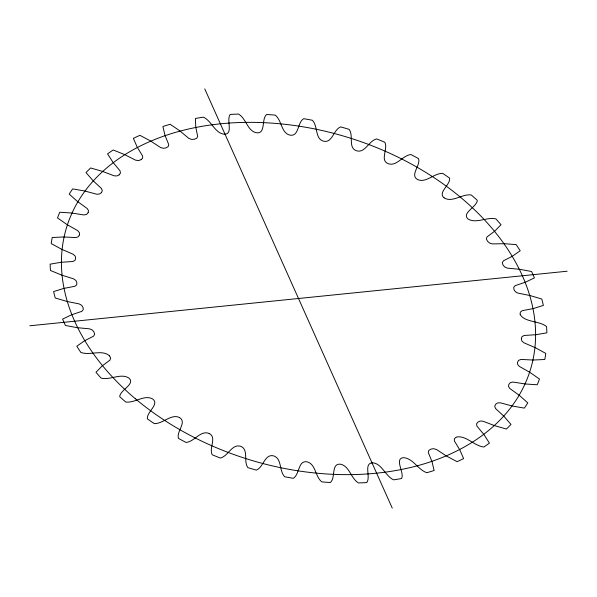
<?xml version="1.0" encoding="UTF-8"?>
<svg xmlns="http://www.w3.org/2000/svg" width="597" height="597" viewBox="0 0 597 597"><rect width="100%" height="100%" fill="white"/><g stroke="black" fill="none" stroke-linecap="round" stroke-linejoin="round"><path stroke-width="0.9" d="M521.323 338.88L521.845 340.932L523.89 342.775L535.248 347.678L545.77 353.402A254.158 176.555 17.1 0 1 544.8 359.484L533.27 360.036L521.054 359.454L518.599 360.349L517.532 362.312L517.629 364.401L519.263 366.349L529.912 372.379L539.472 379.05A254.158 176.555 17.1 0 1 537.233 384.767L525.36 383.99L513.024 382.05L510.331 382.632L508.838 384.393L508.51 386.401L509.778 388.446L519.405 395.423L527.793 402.9A254.158 176.555 17.1 0 1 524.33 408.117L512.383 406.027L500.286 402.788L497.547 402.96L495.689 404.244L494.704 406.244L495.525 408.475L503.965 416.31L510.987 424.415A254.158 176.555 17.1 0 1 506.39 429.027L494.629 425.668L482.951 421.198L480.122 421.049L477.973 422.072L476.548 423.87L476.936 426.109L483.936 434.564L489.436 443.116A254.158 176.555 17.1 0 1 483.801 447.011C474.167 445.974 465.951 434.967 456.362 437.071M521.338 338.559L522.032 336.596L524.196 335.477L535.934 334.708L546.859 332.842A254.158 176.555 17.1 0 0 546.546 326.529C539.352 320.664 524.703 322.492 520.159 314.477M79.408 234.927L79.431 232.733L77.737 230.651L67.088 224.621L57.528 217.95A254.158 176.555 17.1 0 1 59.767 212.233L71.64 213.01L83.893 214.95L86.61 214.405L88.132 212.666M79.356 235.106L78.177 236.808L75.782 237.561L63.73 236.964L52.2 237.516A254.158 176.555 17.1 0 0 51.23 243.598L61.752 249.322L73.185 254.27L75.155 256.068L75.67 258.188L75.05 260.307L72.879 261.501L61.066 262.292L50.141 264.158A254.158 176.555 17.1 0 0 50.454 270.471L61.707 275.12L73.67 278.874L75.916 280.486L76.849 282.59L76.722 284.769L74.856 286.284L63.707 288.433L53.626 291.567A254.158 176.555 17.1 0 0 55.222 297.978L66.946 301.44L79.17 303.918L81.655 305.306L82.983 307.343L83.304 309.582L81.834 311.343L71.588 314.791L62.581 319.126A254.158 176.555 17.1 0 0 65.424 325.484L77.364 327.701L89.572 328.835L92.244 329.977L93.923 331.902L94.692 334.216L93.595 336.156L84.543 340.79L76.804 346.23A254.158 176.555 17.1 0 0 80.826 352.394C89.811 355.872 102.229 349.088 109.579 355.902M88.192 212.554L88.475 210.54L87.162 208.495L77.595 201.577L69.207 194.1A254.158 176.555 17.1 0 1 72.67 188.883L84.617 190.973L96.714 194.212L99.527 194.018L101.348 192.704M101.594 192.406L102.296 190.57L101.423 188.458L93.035 180.69L86.013 172.585A254.158 176.555 17.1 0 1 90.61 167.973L102.371 171.332L114.049 175.802L116.878 175.951L119.027 174.928M119.131 174.839L120.467 173.07L120.034 170.832L113.064 162.436L107.564 153.884A254.158 176.555 17.1 0 1 113.199 149.989L124.504 154.526L135.504 160.13L138.519 160.586L141.071 159.683M141.138 159.645L142.653 158.123L142.623 156.048L137.235 147.22L133.377 138.407A254.158 176.555 17.1 0 1 139.922 135.318L150.526 140.944L160.6 147.556L163.414 148.317L166.018 147.884L168.19 146.601L168.705 144.511L165.011 135.392L162.884 126.512A254.158 176.555 17.1 0 1 170.19 124.288L179.854 130.877L188.771 138.347L191.488 139.399L194.234 139.28L196.719 138.295L197.667 136.355L195.771 127.198L195.42 118.46A254.158 176.555 17.1 0 1 203.331 117.154C211.801 120.855 215.196 134.079 224.942 134.213C233.472 133.556 226.017 119.661 230.255 114.423A254.158 176.555 17.1 0 1 238.591 114.072C246.352 118.609 247.554 131.795 257.143 132.855C265.941 133.176 261.225 119.072 266.613 114.505A254.158 176.555 17.1 0 1 275.187 115.109C282.053 120.31 281.023 133.415 290.261 135.191C299.179 136.467 297.276 122.415 303.686 118.691A254.158 176.555 17.1 0 1 312.306 120.243C318.179 125.945 314.731 138.989 323.656 141.198C332.41 143.31 333.439 129.631 340.641 126.892A254.158 176.555 17.1 0 1 349.118 129.355C353.902 135.556 347.812 147.884 356.484 150.743C365.095 153.556 368.797 140.661 376.662 138.937A254.158 176.555 17.1 0 1 384.804 142.25C388.408 148.892 379.505 160.294 388.251 163.712C396.826 166.653 402.55 155.339 410.93 154.541A254.158 176.555 17.1 0 1 418.557 158.638C420.863 165.556 409.318 175.361 417.825 179.667C426.355 183.137 433.922 173.16 442.69 173.354A254.158 176.555 17.1 0 1 449.623 178.145C450.563 184.913 437.385 192.607 444.101 197.838M455.989 437.288L454.392 438.758L454.377 440.952L459.765 449.78L463.623 458.593A254.158 176.555 17.1 0 1 457.078 461.682L446.474 456.056L436.482 449.481L433.586 448.683L431.049 449.086L428.847 450.354L428.295 452.489L431.989 461.608L434.116 470.488A254.158 176.555 17.1 0 1 426.81 472.712C417.788 469.667 412.788 457.735 402.997 457.668C394.251 459.302 404.669 472.675 401.58 478.54A254.158 176.555 17.1 0 1 393.669 479.846C385.125 476.152 381.677 462.533 371.722 462.817M29.85 325.775L567.15 271.225M372.222 462.772C363.416 463.884 371.035 477.025 366.745 482.577A254.158 176.555 17.1 0 1 358.409 482.928C350.775 478.339 349.439 465.697 340.2 464.153C330.932 463.571 335.857 477.794 330.387 482.495A254.158 176.555 17.1 0 1 321.813 481.891C315.141 476.652 315.895 464.436 307.351 461.884C297.97 459.847 299.761 474.451 293.314 478.309A254.158 176.555 17.1 0 1 284.694 476.757C278.948 470.973 282.15 458.675 273.695 455.884C264.702 453.548 263.598 467.197 256.359 470.108A254.158 176.555 17.1 0 1 247.882 467.645C243.158 461.309 249.128 449.145 240.345 446.198C231.74 443.884 228.181 456.205 220.338 458.063A254.158 176.555 17.1 0 1 212.196 454.75C208.674 448.168 217.136 437.347 209.234 433.512M209.151 433.474C200.488 429.922 194.532 441.668 186.07 442.459A254.158 176.555 17.1 0 1 178.443 438.362C176.234 431.489 187.025 422.467 179.772 417.691M179.548 417.557C171.391 413.437 163.056 423.833 154.31 423.646A254.158 176.555 17.1 0 1 147.377 418.855C146.459 411.893 160.003 404.244 152.563 398.9C144.138 394.386 134.847 403.273 125.773 402.027A254.158 176.555 17.1 0 1 119.684 396.662C120.072 389.975 135.265 384.371 129.236 378.311C121.303 372.558 110.214 380.476 101.094 378.102A254.158 176.555 17.1 0 1 95.983 372.274L102.274 365.842L109.99 360.095L110.661 358.118L109.624 355.961M444.168 197.891C452.392 203.025 462.175 193.585 471.227 194.973A254.158 176.555 17.1 0 1 477.316 200.338C476.973 207.107 461.026 212.972 468.167 219.092C476.473 223.935 486.771 216.711 495.906 218.898A254.158 176.555 17.1 0 1 501.017 224.726L494.726 231.158L486.965 236.957L486.354 239.016L487.562 241.285L489.57 243.061L492.353 243.919L504.286 243.695L516.174 244.606A254.158 176.555 17.1 0 1 520.196 250.77L512.457 256.21L503.465 260.799L502.331 262.598L502.861 264.717L504.555 266.874L507.338 268.143L519.636 269.299L531.576 271.516A254.158 176.555 17.1 0 1 534.419 277.874L525.412 282.209L515.233 285.62L513.711 287.358L514.017 289.657L515.345 291.694L517.83 293.082L530.054 295.56L541.778 299.022A254.158 176.555 17.1 0 1 543.374 305.433L533.293 308.567L522.211 310.686L520.338 312.119L520.129 314.283M204.749 88.871L392.251 508.129M135.34 398.736A242.576 168.511 17.1 0 0 529.061 373.819A242.576 168.511 17.1 0 0 231.151 122.937A242.576 168.511 17.1 0 0 135.34 398.736"/></g></svg>
